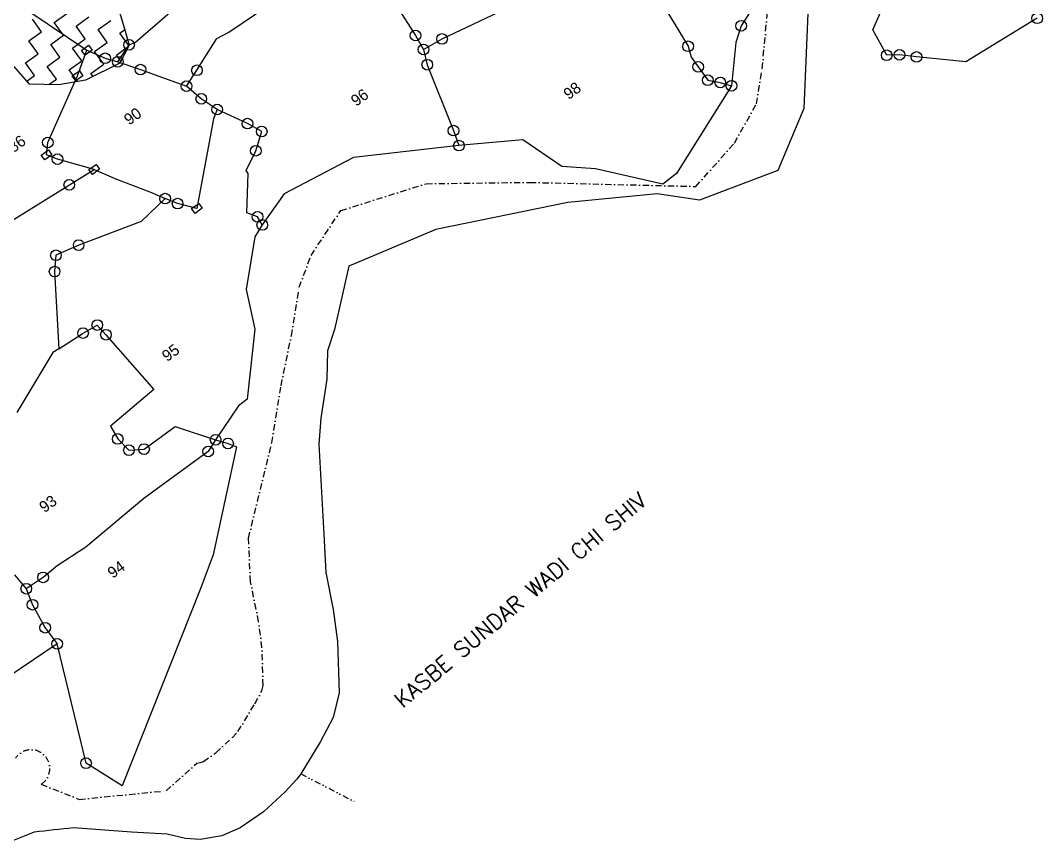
# Model space of a CAD drawing. Header units: metres. Extents: x 347706 to 350992, y 1759363 to 1763257.
# Drawn here: x 349234 to 350057, y 1760021 to 1760681 of the extents above; entities that cross this region are included whole.
import ezdxf

# ---------------------------------------------------------------- set-up
doc = ezdxf.new("R2010")
doc.units = ezdxf.units.M
doc.header["$MEASUREMENT"] = 0
doc.linetypes.add('DASHDOT', pattern=[1, 0.5, -0.25, 0, -0.25])
doc.linetypes.add('DIVIDE', pattern=[1.25, 0.5, -0.25, 0, -0.25, 0, -0.25])
for name, color, linetype in [('POLY_HATCH', 12, 'Continuous'), ('POLY_PARCEL', 6, 'Continuous'), ('POLY_WATER', 4, 'Continuous'), ('TEXT_MAPOUT', 7, 'Continuous'), ('TEXT_PARCEL', 7, 'Continuous'), ('V_BOUND_STREAM_LINE', 7, 'DASHDOT'), ('V_DIVIDE_LINE', 7, 'DIVIDE')]:
    doc.layers.add(name, color=color, linetype=linetype)
doc.styles.get("Standard").update_dxf_attribs({"font": 'simplex.shx'})
doc.styles.add('TEXT_MAP', font='')
doc.styles.get('TEXT_MAP').set_extended_font_data('Kruti Dev 050')

msp = doc.modelspace()

# ---------------------------------------------------------------- linework, layer by layer
for points in [[(349283.26, 1760656.71), (349288.95, 1760660.83), (349291.79, 1760656.89), (349286.1, 1760652.78)], [(349275.88, 1760636.2), (349281.56, 1760640.31), (349284.41, 1760636.38), (349278.72, 1760632.27)], [(349250.92, 1760572.62), (349256.61, 1760576.73), (349259.45, 1760572.79), (349253.76, 1760568.68)], [(349289.26, 1760560.94), (349294.95, 1760565.05), (349297.79, 1760561.12), (349292.11, 1760557.01)], [(349371.88, 1760529.62), (349377.57, 1760533.73), (349380.41, 1760529.8), (349374.72, 1760525.69)]]:
    msp.add_lwpolyline(points, close=True)
for centre in [(350052.32, 1760682.56), (349814.03, 1760676.47), (349321.49, 1760661.25), (349552.04, 1760668.7), (349573.38, 1760665.92), (349558.52, 1760657.49), (349771.38, 1760660.05), (349931.22, 1760652.82), (349941.53, 1760653.13), (349302.31, 1760650.37), (349312.49, 1760647.6), (349561.53, 1760645.22), (349955.13, 1760651.45), (349330.69, 1760641.3), (349376.18, 1760640.74), (349779.45, 1760643.49), (349787.24, 1760632.73), (349797.31, 1760630.93), (349806.29, 1760628.3), (349367.76, 1760628), (349379.68, 1760617.79), (349392.42, 1760609.16), (349416.88, 1760597.83), (349428.29, 1760591.48), (349582.63, 1760592.2), (349256.12, 1760582.72), (349586.96, 1760580.13), (349423.54, 1760576.04), (349263.9, 1760569.27), (349273.45, 1760548.61), (349350.61, 1760537.53), (349360.59, 1760533.53), (349424.94, 1760522.86), (349428.73, 1760516.36), (349280.98, 1760500.17), (349262.69, 1760491.97), (349261.63, 1760478.88), (349295.96, 1760435.89), (349284.51, 1760429.43), (349302.94, 1760428.11), (349312.39, 1760344.32), (349391.2, 1760343.65), (349401.18, 1760340.7), (349321.43, 1760335.32), (349333.56, 1760336.14), (349385.15, 1760334.2), (349252.35, 1760232.97), (349238.86, 1760223.88), (349243.83, 1760211.04), (349254.02, 1760192.55), (349263.65, 1760179.5), (349286.91, 1760083.55)]:
    msp.add_circle(centre, 4.29)
at = {"layer": 'POLY_HATCH'}
for p, q in [((349312.48, 1760691.63), (349316.81, 1760677.82)), ((349316.81, 1760677.82), (349321.64, 1760660.99)), ((349321.64, 1760660.99), (349314.05, 1760646.46)), ((349241.48, 1760629.57), (349229, 1760643.7)), ((349314.05, 1760646.46), (349286.6, 1760632.83)), ((349286.6, 1760632.83), (349265.01, 1760629.08)), ((349265.01, 1760629.08), (349241.48, 1760629.57))]:
    msp.add_line(p, q, dxfattribs=at)
at = {"layer": 'POLY_HATCH', "linetype": 'Continuous'}
for p, q in [((349251.15, 1760671.7), (349243.77, 1760681.91)), ((349261.36, 1760679.08), (349271.58, 1760686.47)), ((349278.96, 1760676.25), (349289.17, 1760683.64)), ((349268.75, 1760668.87), (349261.36, 1760679.08)), ((349286.34, 1760666.04), (349278.96, 1760676.25)), ((349296.56, 1760673.42), (349306.77, 1760680.81)), ((349240.94, 1760664.31), (349251.15, 1760671.7)), ((349258.53, 1760661.48), (349268.75, 1760668.87)), ((349276.13, 1760658.65), (349286.34, 1760666.04)), ((349303.94, 1760663.21), (349296.56, 1760673.42)), ((349314.16, 1760670.59), (349318.07, 1760673.42)), ((349321.41, 1760660.55), (349314.16, 1760670.59)), ((349248.32, 1760654.1), (349240.94, 1760664.31)), ((349265.92, 1760651.27), (349258.53, 1760661.48)), ((349283.51, 1760648.44), (349276.13, 1760658.65)), ((349293.73, 1760655.82), (349303.94, 1760663.21)), ((349311.33, 1760652.99), (349321.19, 1760660.12)), ((349238.11, 1760646.72), (349248.32, 1760654.1)), ((349255.7, 1760643.89), (349265.92, 1760651.27)), ((349301.11, 1760645.61), (349293.73, 1760655.82)), ((349314.89, 1760648.07), (349311.33, 1760652.99)), ((349245.49, 1760636.5), (349238.11, 1760646.72)), ((349263.09, 1760633.67), (349255.7, 1760643.89)), ((349273.3, 1760641.06), (349283.51, 1760648.44)), ((349280.07, 1760631.7), (349273.3, 1760641.06)), ((349290.9, 1760638.23), (349301.11, 1760645.61)), ((349239.3, 1760632.03), (349245.49, 1760636.5)), ((349256.96, 1760629.25), (349263.09, 1760633.67)), ((349292.63, 1760635.83), (349290.9, 1760638.23))]:
    msp.add_line(p, q, dxfattribs=at)
at = {"layer": 'POLY_PARCEL'}
for p, q in [((349163.98, 1760740.17), (349287.52, 1760656.8)), ((349326.58, 1760663.38), (349419.27, 1760743.23)), ((349401.94, 1760671.37), (349506.73, 1760742.59)), ((349516.88, 1760724.08), (349552.04, 1760668.7)), ((349573.38, 1760665.92), (349638.69, 1760696.91)), ((349753.54, 1760689.66), (349771.38, 1760660.05)), ((349376.18, 1760640.74), (349392.18, 1760666.25)), ((349392.18, 1760666.25), (349401.94, 1760671.37)), ((349552.04, 1760668.7), (349558.52, 1760657.49)), ((349558.52, 1760657.49), (349573.38, 1760665.92)), ((349312.49, 1760647.6), (349321.49, 1760661.25)), ((349321.49, 1760661.25), (349326.58, 1760663.38)), ((349558.52, 1760657.49), (349561.53, 1760645.22)), ((349771.38, 1760660.05), (349773.75, 1760651.38)), ((349280.14, 1760636.29), (349287.52, 1760656.8)), ((349287.52, 1760656.8), (349302.31, 1760650.37)), ((349302.31, 1760650.37), (349312.49, 1760647.6)), ((349773.75, 1760651.38), (349787.24, 1760632.73)), ((349312.49, 1760647.6), (349330.69, 1760641.3)), ((349330.69, 1760641.3), (349367.76, 1760628)), ((349367.76, 1760628), (349376.18, 1760640.74)), ((349561.53, 1760645.22), (349582.63, 1760592.2)), ((349256.12, 1760582.72), (349280.14, 1760636.29)), ((349787.24, 1760632.73), (349797.31, 1760630.93)), ((349379.68, 1760617.79), (349367.76, 1760628)), ((349797.31, 1760630.93), (349806.29, 1760628.3)), ((349392.42, 1760609.16), (349379.68, 1760617.79)), ((349392.42, 1760609.16), (349389.37, 1760601.81)), ((349416.88, 1760597.83), (349392.42, 1760609.16)), ((349389.37, 1760601.81), (349376.14, 1760529.71)), ((349428.29, 1760591.48), (349416.88, 1760597.83)), ((349423.54, 1760576.04), (349428.29, 1760591.48)), ((349582.63, 1760592.2), (349586.96, 1760580.13)), ((349255.18, 1760572.7), (349256.12, 1760582.72)), ((349415.88, 1760560.12), (349423.54, 1760576.04)), ((349263.9, 1760569.27), (349255.18, 1760572.7)), ((349293.53, 1760561.03), (349263.9, 1760569.27)), ((349202.93, 1760504.81), (349293.53, 1760561.03)), ((349293.53, 1760561.03), (349311.51, 1760553.12)), ((349417.36, 1760557.62), (349415.88, 1760560.12)), ((349311.51, 1760553.12), (349338.27, 1760543.01)), ((349416.42, 1760526.11), (349417.36, 1760557.62)), ((349338.27, 1760543.01), (349350.61, 1760537.53)), ((349350.61, 1760537.53), (349331.33, 1760519.11)), ((349360.59, 1760533.53), (349350.61, 1760537.53)), ((349376.14, 1760529.71), (349360.59, 1760533.53)), ((349424.94, 1760522.86), (349416.42, 1760526.11)), ((349331.33, 1760519.11), (349280.98, 1760500.17)), ((349428.73, 1760516.36), (349424.94, 1760522.86)), ((349280.98, 1760500.17), (349262.69, 1760491.97)), ((349262.69, 1760491.97), (349261.63, 1760478.88)), ((349261.63, 1760478.88), (349264.89, 1760416.85)), ((349284.51, 1760429.43), (349295.96, 1760435.89)), ((349295.96, 1760435.89), (349302.94, 1760428.11)), ((349264.89, 1760416.85), (349284.51, 1760429.43)), ((349302.94, 1760428.11), (349341.34, 1760384.07)), ((349260.06, 1760413.75), (349231.33, 1760365.53)), ((349264.89, 1760416.85), (349260.06, 1760413.75)), ((349341.34, 1760384.07), (349306.54, 1760354.61)), ((349306.54, 1760354.61), (349312.39, 1760344.32)), ((349333.56, 1760336.14), (349358.76, 1760354.37)), ((349358.76, 1760354.37), (349391.2, 1760343.65)), ((349312.39, 1760344.32), (349321.43, 1760335.32)), ((349391.2, 1760343.65), (349385.15, 1760334.2)), ((349321.43, 1760335.32), (349333.56, 1760336.14)), ((349385.15, 1760334.2), (349333.4, 1760296.33)), ((349333.4, 1760296.33), (349286.72, 1760257.36)), ((349286.72, 1760257.36), (349263.74, 1760242.34)), ((349263.74, 1760242.34), (349252.35, 1760232.97)), ((349229.35, 1760235.15), (349238.86, 1760223.88)), ((349252.35, 1760232.97), (349238.86, 1760223.88)), ((349238.86, 1760223.88), (349243.83, 1760211.04)), ((349243.83, 1760211.04), (349254.02, 1760192.55)), ((349254.02, 1760192.55), (349263.65, 1760179.5))]:
    msp.add_line(p, q, dxfattribs=at)
at = {"layer": 'POLY_WATER'}
for p, q in [((349869.02, 1760715.71), (349864.41, 1760610.02)), ((349825.71, 1760694.5), (349814.03, 1760676.47)), ((349920.04, 1760673.32), (349928.52, 1760692.89)), ((350052.32, 1760682.56), (349994.75, 1760647.56)), ((349814.03, 1760676.47), (349809.82, 1760662.97)), ((349931.22, 1760652.82), (349920.04, 1760673.32)), ((349809.82, 1760662.97), (349806.29, 1760628.3)), ((349941.53, 1760653.13), (349931.22, 1760652.82)), ((349955.13, 1760651.45), (349941.53, 1760653.13)), ((349994.75, 1760647.56), (349955.13, 1760651.45)), ((349806.29, 1760628.3), (349762.08, 1760557.73)), ((349864.41, 1760610.02), (349843.58, 1760560.23)), ((349638.3, 1760584.72), (349586.96, 1760580.13)), ((349669.89, 1760563.25), (349638.3, 1760584.72)), ((349586.96, 1760580.13), (349502.15, 1760570.64)), ((349502.15, 1760570.64), (349446.43, 1760541.35)), ((349696.75, 1760561.62), (349669.89, 1760563.25)), ((349751.09, 1760549.21), (349696.75, 1760561.62)), ((349843.58, 1760560.23), (349780.61, 1760536.18)), ((349762.08, 1760557.73), (349751.09, 1760549.21)), ((349446.43, 1760541.35), (349428.73, 1760516.36)), ((349674.68, 1760534.55), (349568.27, 1760512.81)), ((349746.36, 1760541.47), (349674.68, 1760534.55)), ((349780.61, 1760536.18), (349746.36, 1760541.47)), ((349428.73, 1760516.36), (349422.81, 1760506.85)), ((349568.27, 1760512.81), (349498.25, 1760483.14)), ((349422.81, 1760506.85), (349415.86, 1760464.48)), ((349498.25, 1760483.14), (349486.93, 1760432.22)), ((349415.86, 1760464.48), (349422.87, 1760432.66)), ((349422.87, 1760432.66), (349416.52, 1760376.19)), ((349486.93, 1760432.22), (349481.26, 1760415.09)), ((349481.26, 1760415.09), (349480.68, 1760392.31)), ((349480.68, 1760392.31), (349475.84, 1760361.09)), ((349409.6, 1760370.89), (349391.2, 1760343.65)), ((349416.52, 1760376.19), (349409.6, 1760370.89)), ((349475.84, 1760361.09), (349474.25, 1760340.05)), ((349407.87, 1760338.09), (349389.22, 1760251.03)), ((349391.2, 1760343.65), (349401.18, 1760340.7)), ((349401.18, 1760340.7), (349407.87, 1760338.09)), ((349474.25, 1760340.05), (349478.36, 1760267.65)), ((349478.36, 1760267.65), (349479.81, 1760236.97)), ((349389.22, 1760251.03), (349378.8, 1760223.28)), ((349479.81, 1760236.97), (349485.88, 1760207.3)), ((349378.8, 1760223.28), (349316, 1760065.49)), ((349485.88, 1760207.3), (349489.16, 1760181.36)), ((349489.16, 1760181.36), (349490.47, 1760140.24)), ((349263.65, 1760179.5), (349214.96, 1760146.78)), ((349286.91, 1760083.55), (349263.65, 1760179.5)), ((349490.47, 1760140.24), (349485.88, 1760120.23)), ((349485.88, 1760120.23), (349475.62, 1760101.13)), ((349475.62, 1760101.13), (349459.68, 1760075.07)), ((349316, 1760065.49), (349286.91, 1760083.55)), ((349459.68, 1760075.07), (349456.66, 1760070.68)), ((349456.66, 1760070.68), (349447.08, 1760060.66)), ((349447.08, 1760060.66), (349429.58, 1760044.47)), ((349429.58, 1760044.47), (349411.05, 1760031.52)), ((349245.23, 1760028.08), (349226.3, 1760020.59)), ((349323.56, 1760028.11), (349276.85, 1760031.49)), ((349352.08, 1760026.62), (349323.56, 1760028.11)), ((349367.07, 1760023.16), (349352.08, 1760026.62)), ((349396.16, 1760025.17), (349378.75, 1760022.31)), ((349411.05, 1760031.52), (349396.16, 1760025.17)), ((349378.75, 1760022.31), (349367.07, 1760023.16))]:
    msp.add_line(p, q, dxfattribs=at)
msp.add_arc((349407.75, 1758667.79), 1369.97, 95.48272, 96.81291, dxfattribs=at)
at = {"layer": 'V_BOUND_STREAM_LINE', "ltscale": 10}
for p, q in [((349830.96, 1760642.03), (349838.49, 1760722.33)), ((349826.4, 1760613.78), (349830.96, 1760642.03)), ((349808.63, 1760582.22), (349826.4, 1760613.78)), ((349777.63, 1760547.34), (349808.63, 1760582.22)), ((349560.6, 1760549.51), (349644.11, 1760550.62)), ((349644.11, 1760550.62), (349777.63, 1760547.34)), ((349491.9, 1760527.92), (349560.6, 1760549.51)), ((349467.97, 1760491.91), (349491.9, 1760527.92)), ((349458.4, 1760466.27), (349467.97, 1760491.91)), ((349452.13, 1760427.43), (349458.4, 1760466.27)), ((349443.81, 1760387.1), (349452.13, 1760427.43)), ((349436.4, 1760341.2), (349443.81, 1760387.1)), ((349417.61, 1760264.49), (349436.4, 1760341.2)), ((349419.27, 1760229.4), (349417.61, 1760264.49)), ((349425.82, 1760197.37), (349419.27, 1760229.4)), ((349428.45, 1760176.57), (349425.82, 1760197.37)), ((349429.42, 1760146.16), (349428.45, 1760176.57)), ((349422.84, 1760131.42), (349428.42, 1760141.8)), ((349428.42, 1760141.8), (349429.42, 1760146.16)), ((349409.1, 1760108.96), (349422.84, 1760131.42)), ((349404.41, 1760104.05), (349409.1, 1760108.96)), ((349391.32, 1760091.94), (349404.41, 1760104.05)), ((349381.39, 1760085), (349391.32, 1760091.94)), ((349351.38, 1760061.41), (349376.05, 1760083.52)), ((349376.05, 1760083.52), (349379.07, 1760084.01)), ((349379.07, 1760084.01), (349381.39, 1760085)), ((349250.78, 1760066.66), (349281.43, 1760054.5)), ((349281.43, 1760054.5), (349351.38, 1760061.41))]:
    msp.add_line(p, q, dxfattribs=at)
msp.add_arc((349242.72, 1760079.35), 15.03, 302.42072, 147.11261, dxfattribs=at)
at = {"layer": 'V_DIVIDE_LINE', "ltscale": 10}
msp.add_line((349459.68, 1760075.07), (349503.53, 1760052.39), dxfattribs=at)

# ---------------------------------------------------------------- texts
at = {"layer": 'TEXT_MAPOUT'}
msp.add_text('KASBE SUNDAR WADI CHI SHIV', height=12.6031, rotation=39.94501, dxfattribs=at).set_placement((349541.68, 1760127.35))
at = {"layer": 'TEXT_PARCEL', "style": 'TEXT_MAP'}
for s, p in [('96', (349504.22, 1760611.32)), ('98', (349675.26, 1760616.75)), ('90', (349321.62, 1760596.19)), ('86', (349228.45, 1760574.02)), ('95', (349352.17, 1760406.06)), ('93', (349253.45, 1760284.58)), ('94', (349308.36, 1760231.76))]:
    msp.add_text(s, height=9.074, rotation=35.86383, dxfattribs=at).set_placement(p)

doc.saveas('drawing.dxf')
